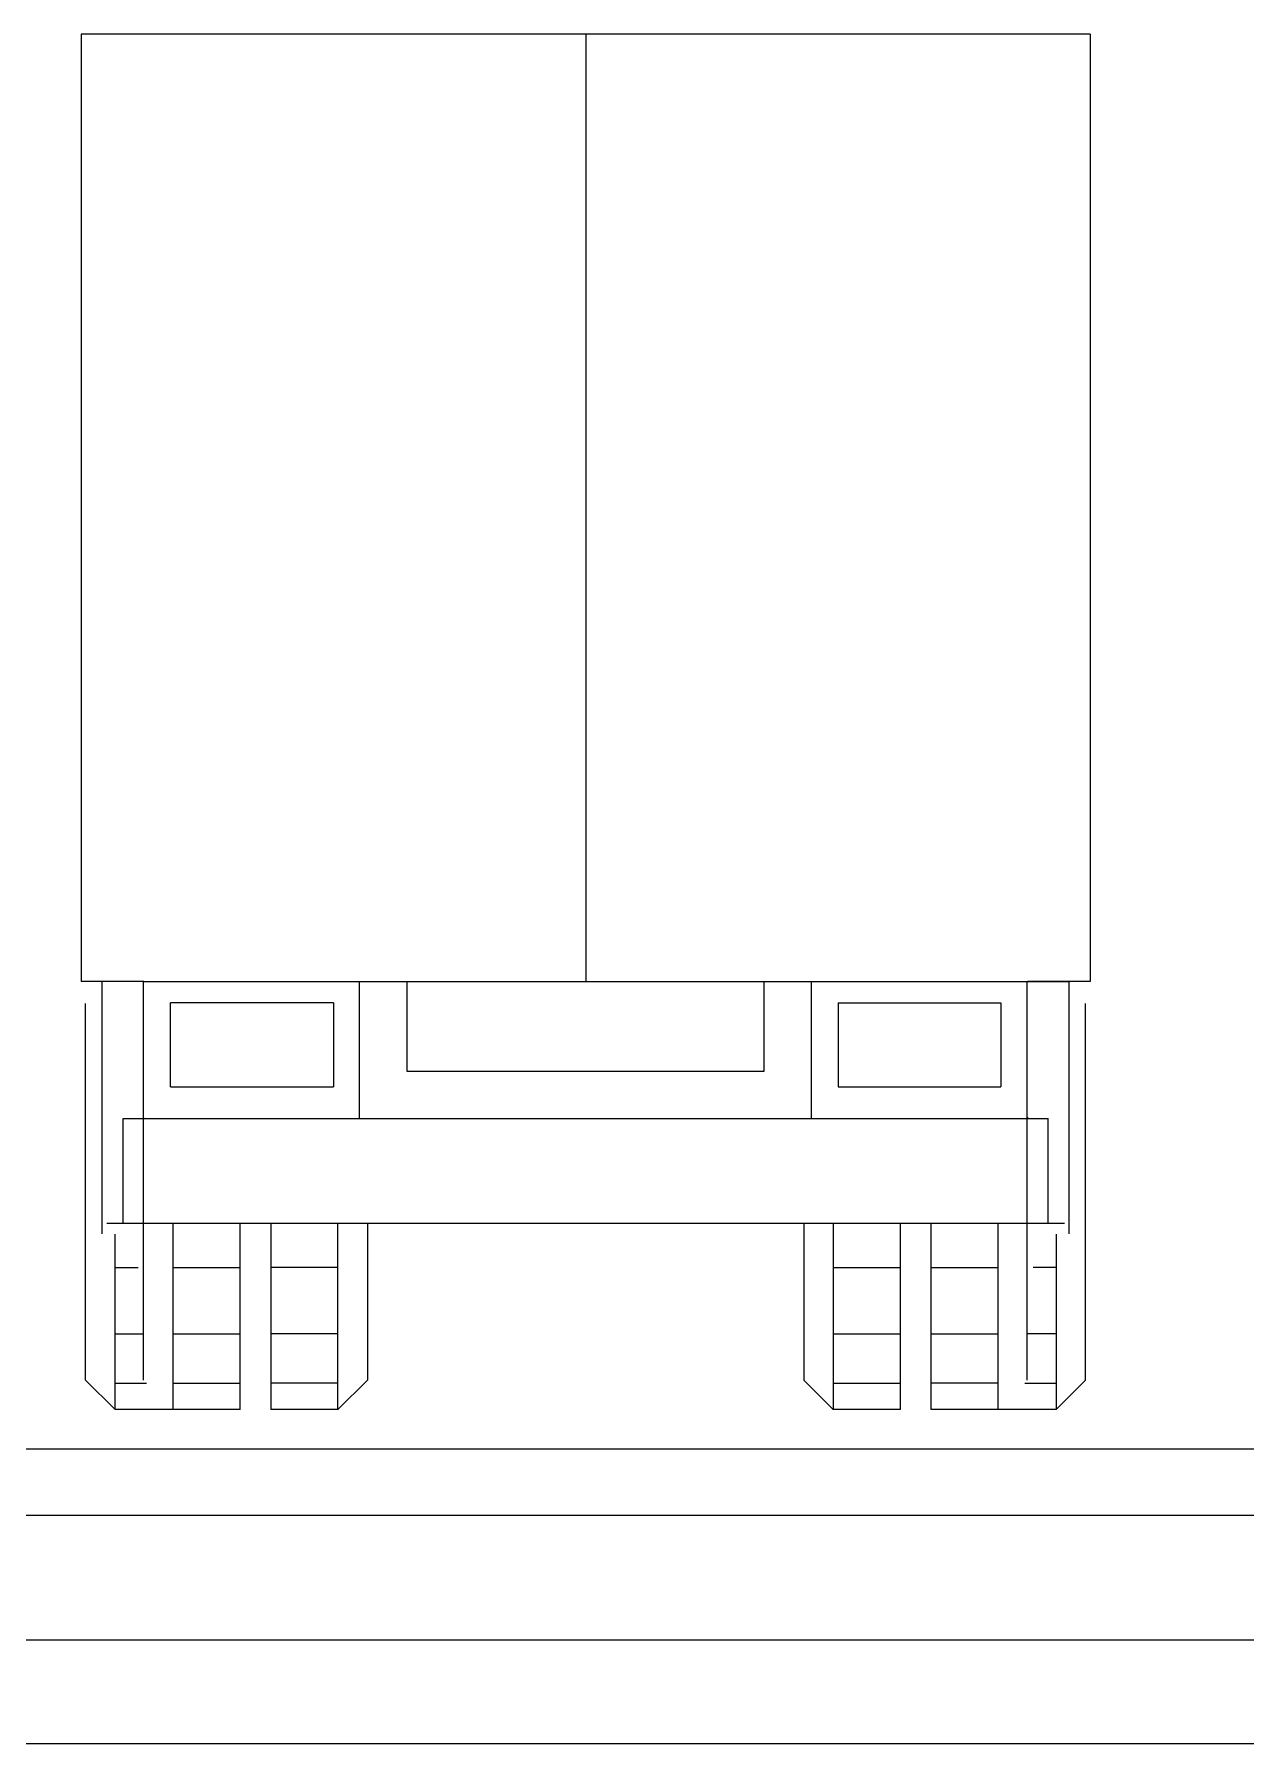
# Model space of a CAD drawing. Extents: x 941299 to 942979, y 2579300 to 2579597.
# Drawn here: x 941991.82 to 942006.39, y 2579499.04 to 2579519.61 of the extents above; entities that cross this region are included whole.
import ezdxf

# ---------------------------------------------------------------- set-up
doc = ezdxf.new("R2010")
doc.units = 0
doc.layers.get('0').update_dxf_attribs({"linetype": 'CONTINUOUS'})
doc.layers.add('车人', color=7, linetype='CONTINUOUS', lineweight=9)

# ---------------------------------------------------------------- blocks, each defined once
blk = doc.blocks.new('carb')
at = {"layer": '车人', "color": 143}
for p, q in [((-1.5173, 4.1359), (-1.5173, 1.2865)), ((1.518, 4.1359), (-1.5173, 4.1359)), ((1.518, 4.1359), (1.518, 1.2865)), ((-1.3281, 1.2865), (-1.5173, 1.2865)), ((-1.454, 0.5277), (-1.454, 1.2865)), ((-1.3295, 0.0875), (-1.3295, 1.2865)), ((-0.6795, 0.8754), (-0.6795, 1.2865)), ((-0.5373, 1.2865), (-0.5373, 1.0177)), ((0.5373, 1.0177), (0.5373, 1.2865)), ((0.6795, 0.8754), (0.6795, 1.2865)), ((1.3281, 0.0875), (1.3281, 1.2865)), ((1.518, 1.2865), (1.3288, 1.2865)), ((1.4547, 0.5277), (1.4547, 1.2865)), ((-1.5038, 0.0875), (-1.5038, 1.2204)), ((-0.7585, 1.2231), (-1.2485, 1.2231)), ((-1.2485, 0.9706), (-1.2485, 1.2231)), ((-0.7585, 1.2231), (-0.7585, 0.9706)), ((0.7592, 1.2231), (0.7592, 0.9706)), ((0.7592, 1.2231), (1.2492, 1.2231)), ((1.2492, 1.2231), (1.2492, 0.9706)), ((1.5038, 0.0875), (1.5038, 1.2204)), ((-0.5373, 1.0177), (0.5373, 1.0177)), ((-1.2485, 0.9706), (-0.7585, 0.9706)), ((0.7592, 0.9706), (1.2492, 0.9706)), ((-1.3907, 0.8754), (1.3914, 0.8754)), ((-1.3907, 0.559), (-1.3907, 0.8754)), ((-1.3309, 0.8754), (-1.3288, 0.8776)), ((1.3295, 0.8776), (1.3317, 0.8754)), ((1.3914, 0.559), (1.3914, 0.8754)), ((1.4405, 0.559), (-1.4398, 0.559)), ((-1.4149, 0), (-1.4149, 0.527)), ((-1.2406, 0), (-1.2406, 0.559)), ((-1.0387, 0), (-1.0387, 0.559)), ((-0.9469, 0.559), (-0.9469, 0)), ((-0.7449, 0), (-0.7449, 0.559)), ((-0.656, 0.559), (-0.656, 0.0875)), ((0.656, 0.559), (0.656, 0.0875)), ((0.7449, 0.559), (0.7449, 0)), ((0.9469, 0), (0.9469, 0.559)), ((1.0387, 0.559), (1.0387, 0)), ((1.2413, 0), (1.2413, 0.559)), ((1.4149, 0.527), (1.4149, 0)), ((-1.4149, 0.4267), (-1.3459, 0.4267)), ((-1.2406, 0.4267), (-1.0387, 0.4267)), ((-0.7449, 0.4267), (-0.9469, 0.4267)), ((0.7449, 0.4267), (0.9469, 0.4267)), ((1.0387, 0.4267), (1.2413, 0.4267)), ((1.4149, 0.4267), (1.3466, 0.4267)), ((-1.4149, 0.2269), (-1.3295, 0.2269)), ((-1.2406, 0.2269), (-1.0387, 0.2269)), ((-0.7449, 0.2269), (-0.9469, 0.2269)), ((0.7449, 0.2269), (0.9469, 0.2269)), ((1.0387, 0.2269), (1.2413, 0.2269)), ((1.4149, 0.2269), (1.3302, 0.2269)), ((-1.5038, 0.0875), (-1.4149, 0)), ((-1.4149, 0.0789), (-1.3203, 0.0789)), ((-1.2406, 0.0789), (-1.0387, 0.0789)), ((-0.7449, 0.0789), (-0.9469, 0.0789)), ((-0.656, 0.0875), (-0.7449, 0)), ((0.656, 0.0875), (0.7449, 0)), ((0.7449, 0.0789), (0.9469, 0.0789)), ((1.2413, 0.0789), (1.0387, 0.0789)), ((1.321, 0.0789), (1.4149, 0.0789)), ((1.5038, 0.0875), (1.4149, 0)), ((-1.0387, 0), (-1.4149, 0)), ((-0.7449, 0), (-0.9469, 0)), ((0.9469, 0), (0.7449, 0)), ((1.4149, 0), (1.0387, 0))]:
    blk.add_line(p, q, dxfattribs=at)
at = {"layer": '车人', "color": 143, "linetype": 'Continuous'}
for p, q in [((0.0004, 4.1359), (0.0004, 1.2865)), ((-1.3295, 1.2865), (1.4547, 1.2865))]:
    blk.add_line(p, q, dxfattribs=at)

msp = doc.modelspace()

# ---------------------------------------------------------------- linework, layer by layer
for p, q in [((941949.2134, 2579502.59358), (942008.98617, 2579502.59358)), ((941949.2134, 2579501.79358), (942007.9634, 2579501.79358)), ((941947.21226, 2579500.29358), (942010.0052, 2579500.29358)), ((942010.0052, 2579499.04358), (941986.30263, 2579499.04358))]:
    msp.add_line(p, q)

# ---------------------------------------------------------------- block references
at = {"layer": '车人', "xscale": 4, "yscale": 4, "zscale": 4}
msp.add_blockref('carb', (941998.45233, 2579503.06614), dxfattribs=at)

doc.saveas('drawing.dxf')
